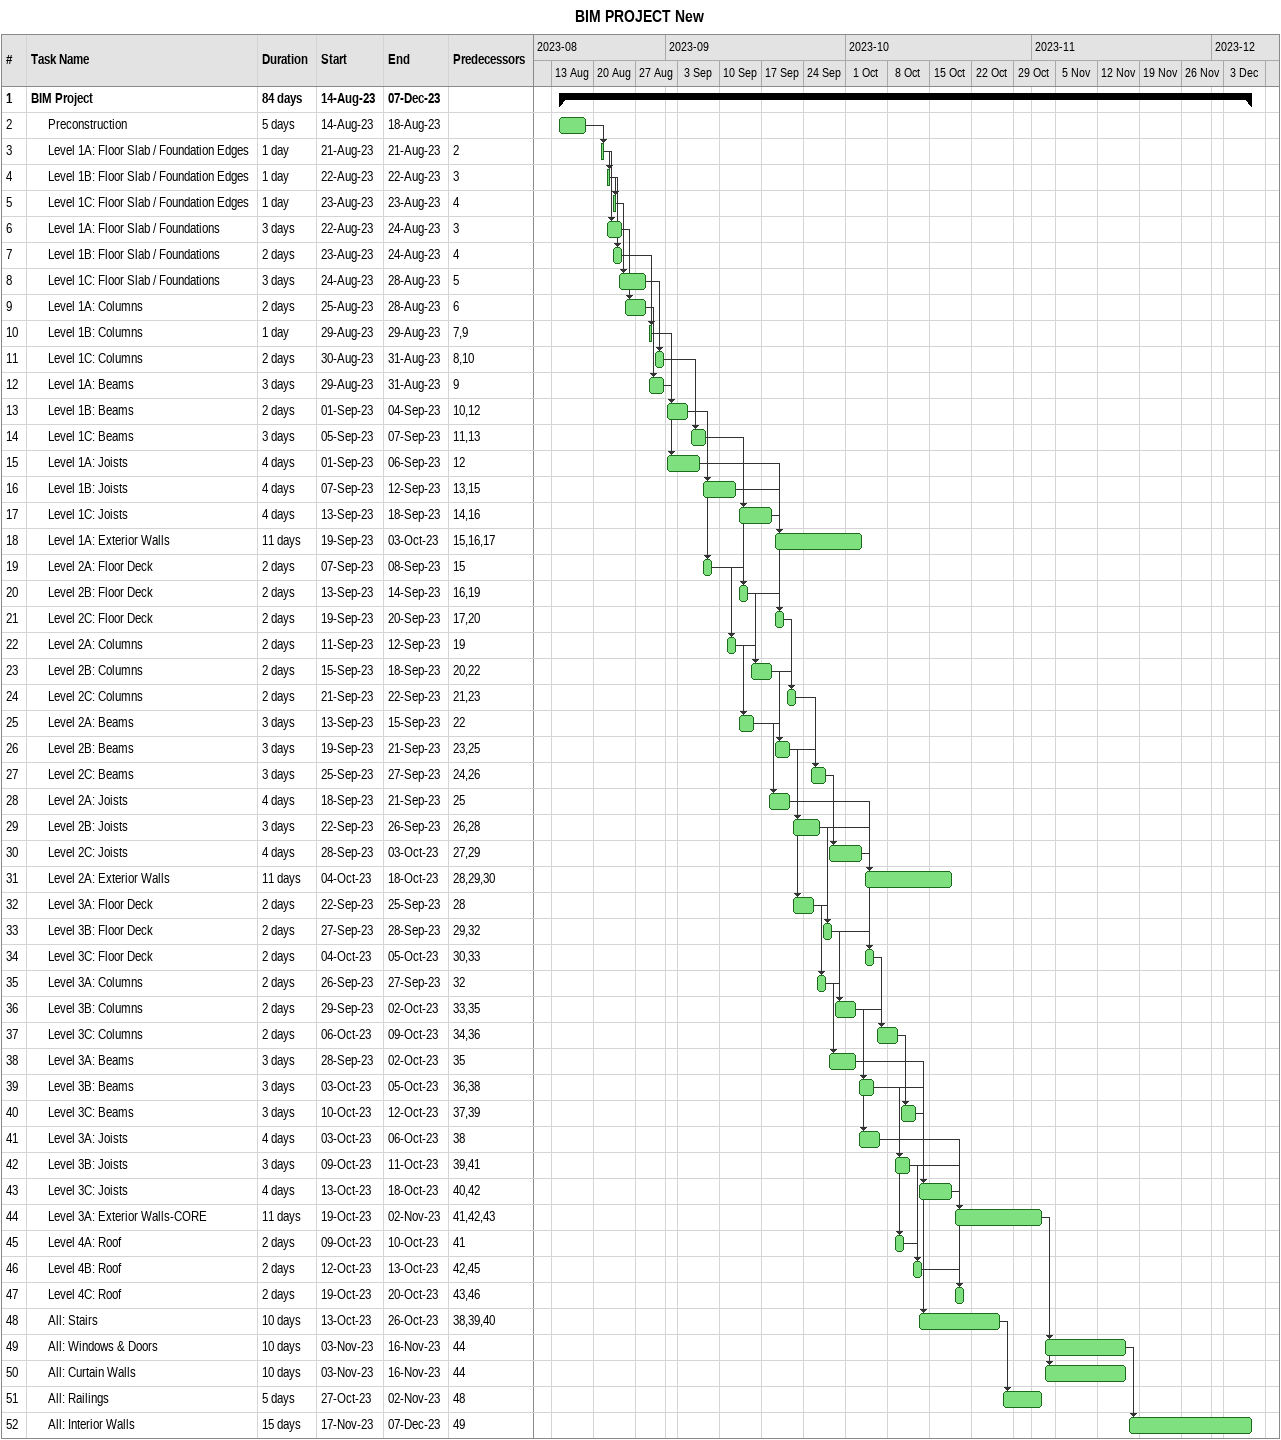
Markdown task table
BIM PROJECT New

| ID | Level | Task | Duration | Start | Finish | Predecessors |
|---|---|---|---|---|---|---|
| 1 | 1 | **BIM Project** | 84d | 2023-08-14 | 2023-12-07 |  |
| 2 | 2 | Preconstruction | 5d | 2023-08-14 | 2023-08-18 |  |
| 3 | 2 | Level 1A: Floor Slab / Foundation Edges | 1d | 2023-08-21 | 2023-08-21 | 2 |
| 4 | 2 | Level 1B: Floor Slab / Foundation Edges | 1d | 2023-08-22 | 2023-08-22 | 3 |
| 5 | 2 | Level 1C: Floor Slab / Foundation Edges | 1d | 2023-08-23 | 2023-08-23 | 4 |
| 6 | 2 | Level 1A: Floor Slab / Foundations | 3d | 2023-08-22 | 2023-08-24 | 3 |
| 7 | 2 | Level 1B: Floor Slab / Foundations | 2d | 2023-08-23 | 2023-08-24 | 4 |
| 8 | 2 | Level 1C: Floor Slab / Foundations | 3d | 2023-08-24 | 2023-08-28 | 5 |
| 9 | 2 | Level 1A: Columns | 2d | 2023-08-25 | 2023-08-28 | 6 |
| 10 | 2 | Level 1B: Columns | 1d | 2023-08-29 | 2023-08-29 | 7, 9 |
| 11 | 2 | Level 1C: Columns | 2d | 2023-08-30 | 2023-08-31 | 8, 10 |
| 12 | 2 | Level 1A: Beams | 3d | 2023-08-29 | 2023-08-31 | 9 |
| 13 | 2 | Level 1B: Beams | 2d | 2023-09-01 | 2023-09-04 | 10, 12 |
| 14 | 2 | Level 1C: Beams | 3d | 2023-09-05 | 2023-09-07 | 11, 13 |
| 15 | 2 | Level 1A: Joists | 4d | 2023-09-01 | 2023-09-06 | 12 |
| 16 | 2 | Level 1B: Joists | 4d | 2023-09-07 | 2023-09-12 | 13, 15 |
| 17 | 2 | Level 1C: Joists | 4d | 2023-09-13 | 2023-09-18 | 14, 16 |
| 18 | 2 | Level 1A: Exterior Walls | 11d | 2023-09-19 | 2023-10-03 | 15, 16, 17 |
| 19 | 2 | Level 2A: Floor Deck | 2d | 2023-09-07 | 2023-09-08 | 15 |
| 20 | 2 | Level 2B: Floor Deck | 2d | 2023-09-13 | 2023-09-14 | 16, 19 |
| 21 | 2 | Level 2C: Floor Deck | 2d | 2023-09-19 | 2023-09-20 | 17, 20 |
| 22 | 2 | Level 2A: Columns | 2d | 2023-09-11 | 2023-09-12 | 19 |
| 23 | 2 | Level 2B: Columns | 2d | 2023-09-15 | 2023-09-18 | 20, 22 |
| 24 | 2 | Level 2C: Columns | 2d | 2023-09-21 | 2023-09-22 | 21, 23 |
| 25 | 2 | Level 2A: Beams | 3d | 2023-09-13 | 2023-09-15 | 22 |
| 26 | 2 | Level 2B: Beams | 3d | 2023-09-19 | 2023-09-21 | 23, 25 |
| 27 | 2 | Level 2C: Beams | 3d | 2023-09-25 | 2023-09-27 | 24, 26 |
| 28 | 2 | Level 2A: Joists | 4d | 2023-09-18 | 2023-09-21 | 25 |
| 29 | 2 | Level 2B: Joists | 3d | 2023-09-22 | 2023-09-26 | 26, 28 |
| 30 | 2 | Level 2C: Joists | 4d | 2023-09-28 | 2023-10-03 | 27, 29 |
| 31 | 2 | Level 2A: Exterior Walls | 11d | 2023-10-04 | 2023-10-18 | 28, 29, 30 |
| 32 | 2 | Level 3A: Floor Deck | 2d | 2023-09-22 | 2023-09-25 | 28 |
| 33 | 2 | Level 3B: Floor Deck | 2d | 2023-09-27 | 2023-09-28 | 29, 32 |
| 34 | 2 | Level 3C: Floor Deck | 2d | 2023-10-04 | 2023-10-05 | 30, 33 |
| 35 | 2 | Level 3A: Columns | 2d | 2023-09-26 | 2023-09-27 | 32 |
| 36 | 2 | Level 3B: Columns | 2d | 2023-09-29 | 2023-10-02 | 33, 35 |
| 37 | 2 | Level 3C: Columns | 2d | 2023-10-06 | 2023-10-09 | 34, 36 |
| 38 | 2 | Level 3A: Beams | 3d | 2023-09-28 | 2023-10-02 | 35 |
| 39 | 2 | Level 3B: Beams | 3d | 2023-10-03 | 2023-10-05 | 36, 38 |
| 40 | 2 | Level 3C: Beams | 3d | 2023-10-10 | 2023-10-12 | 37, 39 |
| 41 | 2 | Level 3A: Joists | 4d | 2023-10-03 | 2023-10-06 | 38 |
| 42 | 2 | Level 3B: Joists | 3d | 2023-10-09 | 2023-10-11 | 39, 41 |
| 43 | 2 | Level 3C: Joists | 4d | 2023-10-13 | 2023-10-18 | 40, 42 |
| 44 | 2 | Level 3A: Exterior Walls-CORE | 11d | 2023-10-19 | 2023-11-02 | 41, 42, 43 |
| 45 | 2 | Level 4A: Roof | 2d | 2023-10-09 | 2023-10-10 | 41 |
| 46 | 2 | Level 4B: Roof | 2d | 2023-10-12 | 2023-10-13 | 42, 45 |
| 47 | 2 | Level 4C: Roof | 2d | 2023-10-19 | 2023-10-20 | 43, 46 |
| 48 | 2 | All: Stairs | 10d | 2023-10-13 | 2023-10-26 | 38, 39, 40 |
| 49 | 2 | All: Windows & Doors | 10d | 2023-11-03 | 2023-11-16 | 44 |
| 50 | 2 | All: Curtain Walls | 10d | 2023-11-03 | 2023-11-16 | 44 |
| 51 | 2 | All: Railings | 5d | 2023-10-27 | 2023-11-02 | 48 |
| 52 | 2 | All: Interior Walls | 15d | 2023-11-17 | 2023-12-07 | 49 |
